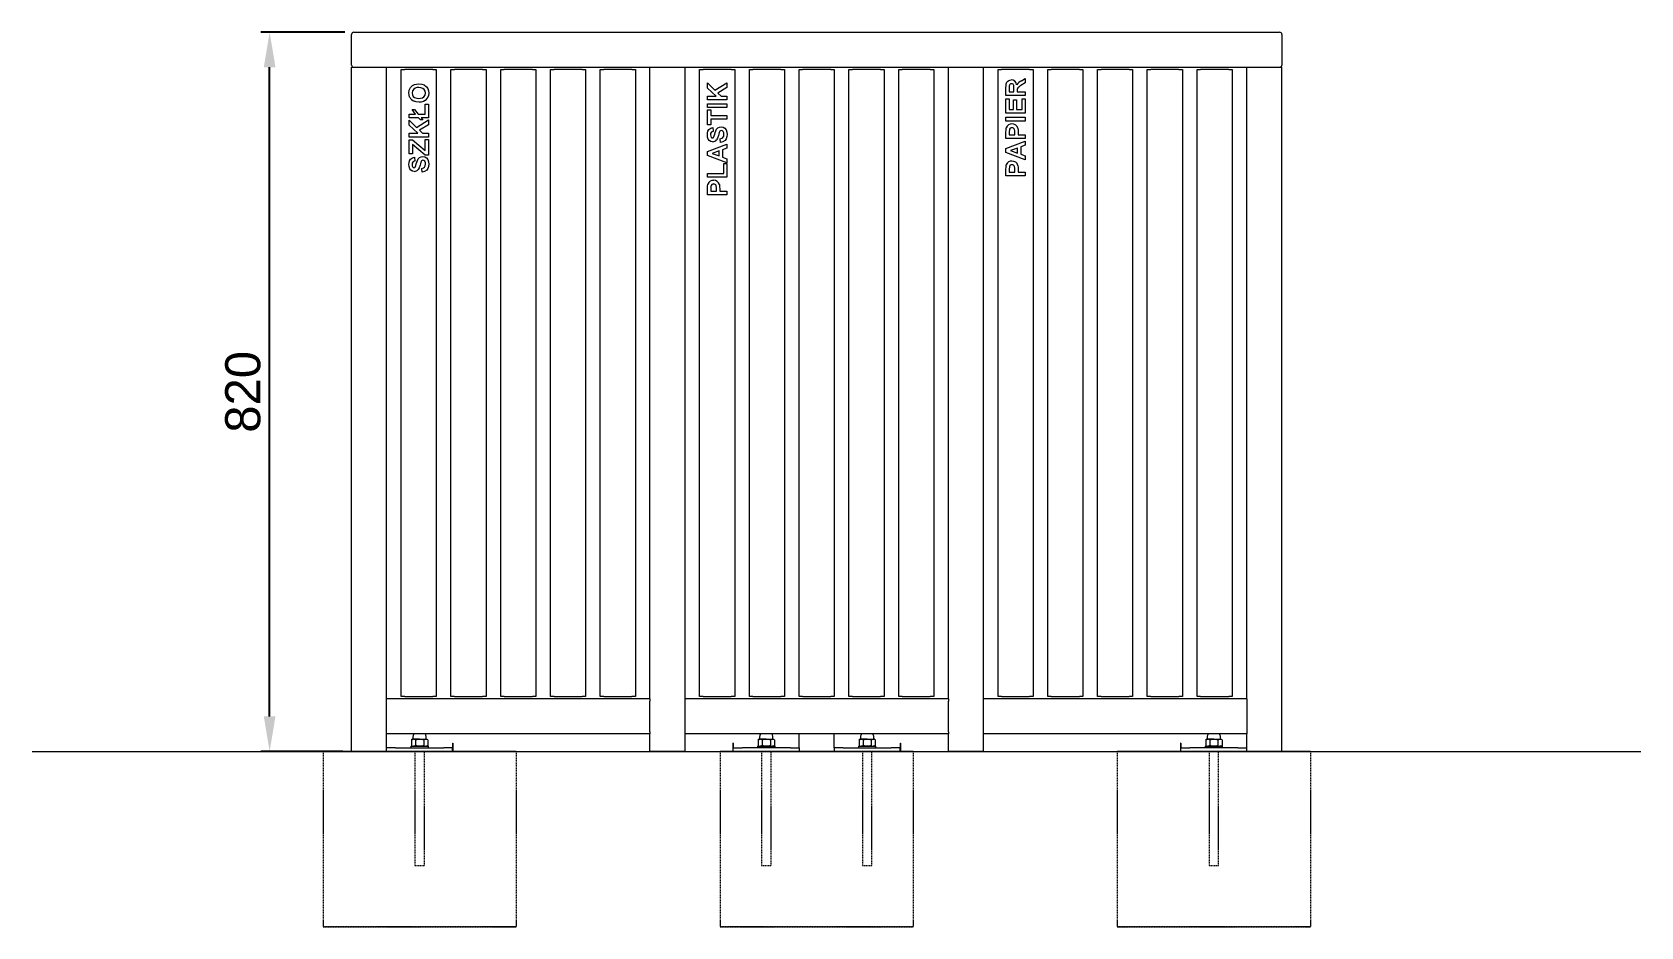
# Model space of a CAD drawing. Header units: millimetres. Extents: x -307 to 3724, y -150 to 3073.
# Drawn here: x -307 to 1525, y 2053 to 3073 of the extents above; entities that cross this region are included whole.
import ezdxf

# ---------------------------------------------------------------- set-up
doc = ezdxf.new("R2010")
doc.units = ezdxf.units.MM
doc.linetypes.add('HIDDEN', pattern=[1.905, 1.27, -0.635])
for name, color, linetype, lineweight in [('ZANO_R', 7, 'Continuous', 0), ('ZANO_R_przerywana', 7, 'HIDDEN', 0), ('ZANO_W', 1, 'Continuous', 0)]:
    doc.layers.add(name, color=color, linetype=linetype, lineweight=lineweight)
doc.styles.add('Arial', font='arial.ttf')
doc.styles.get("Standard").update_dxf_attribs({"font": 'ARIALUNI.TTF'})
doc.dimstyles.new('pl i ang', dxfattribs={"dimtxt": 50, "dimasz": 50, "dimexe": 1.25, "dimexo": 0.625, "dimgap": 10, "dimtad": 1, "dimtoh": 1, "dimtxsty": 'Standard', "dimcen": 2.5, "dimclrd": 1, "dimclre": 1, "dimclrt": 1, "dimadec": 0, "dimazin": 0, "dimtfac": 1, "dimtmove": 0, "dimatfit": 3, "dimfxl": 1, "dimarcsym": 1})

# ---------------------------------------------------------------- blocks, each defined once
blk = doc.blocks.new('*D398')
at = {"layer": 'ZANO_W', "color": 1, "lineweight": -2}
for p, q in [((48.9, 3072.9), (-46.9, 3072.9)), ((-36.9, 2292.9), (-36.9, 3032.9)), ((46.4, 2252.9), (-46.9, 2252.9))]:
    blk.add_line(p, q, dxfattribs=at)
at = {"layer": 'ZANO_W', "color": 1}
for points in [[(-30.3, 3032.9), (-43.6, 3032.9), (-36.9, 3072.9)], [(-43.6, 2292.9), (-30.3, 2292.9), (-36.9, 2252.9)]]:
    blk.add_solid(points, dxfattribs=at)
at = {"layer": 'ZANO_W', "color": 1, "insert": (-67.3, 2662.9), "char_height": 40, "attachment_point": 5, "rotation": 90, "style": 'Arial'}
blk.add_mtext('820', dxfattribs=at)

msp = doc.modelspace()

# ---------------------------------------------------------------- linework, layer by layer
at = {"layer": 'ZANO_R'}
for p, q in [((56.4, 3035.4), (56.4, 3070.4)), ((58.9, 3072.9), (1113.9, 3072.9)), ((1116.4, 3070.4), (1116.4, 3035.4)), ((56.4, 2252.9), (56.4, 3032.9)), ((56.4, 3032.9), (58.9, 3032.9)), ((58.9, 3032.9), (93.9, 3032.9)), ((93.9, 3032.9), (96.4, 3032.9)), ((96.4, 2312.9), (96.4, 3032.9)), ((96.4, 3032.9), (396.4, 3032.9)), ((113, 2315.4), (113, 3030.4)), ((113, 3030.4), (117, 3030.4)), ((149, 3030.4), (117, 3030.4)), ((149, 3030.4), (153, 3030.4)), ((153, 3030.4), (153, 2315.4)), ((169.7, 2315.4), (169.7, 3030.4)), ((169.7, 3030.4), (173.7, 3030.4)), ((205.7, 3030.4), (173.7, 3030.4)), ((205.7, 3030.4), (209.7, 3030.4)), ((209.7, 3030.4), (209.7, 2315.4)), ((226.4, 2315.4), (226.4, 3030.4)), ((226.4, 3030.4), (230.4, 3030.4)), ((262.4, 3030.4), (230.4, 3030.4)), ((262.4, 3030.4), (266.4, 3030.4)), ((266.4, 3030.4), (266.4, 2315.4)), ((283.1, 2315.4), (283.1, 3030.4)), ((283.1, 3030.4), (287.1, 3030.4)), ((319.1, 3030.4), (287.1, 3030.4)), ((319.1, 3030.4), (323.1, 3030.4)), ((323.1, 3030.4), (323.1, 2315.4)), ((339.8, 2315.4), (339.8, 3030.4)), ((339.8, 3030.4), (343.8, 3030.4)), ((375.8, 3030.4), (343.8, 3030.4)), ((375.8, 3030.4), (379.8, 3030.4)), ((379.8, 3030.4), (379.8, 2315.4)), ((396.4, 2312.9), (396.4, 3032.9)), ((396.4, 3032.9), (398.9, 3032.9)), ((398.9, 3032.9), (433.9, 3032.9)), ((433.9, 3032.9), (436.4, 3032.9)), ((436.4, 2312.9), (436.4, 3032.9)), ((436.4, 3032.9), (736.4, 3032.9)), ((453, 2315.4), (453, 3030.4)), ((453, 3030.4), (457, 3030.4)), ((489, 3030.4), (457, 3030.4)), ((489, 3030.4), (493, 3030.4)), ((493, 3030.4), (493, 2315.4)), ((509.7, 2315.4), (509.7, 3030.4)), ((509.7, 3030.4), (513.7, 3030.4)), ((545.7, 3030.4), (513.7, 3030.4)), ((545.7, 3030.4), (549.7, 3030.4)), ((549.7, 3030.4), (549.7, 2315.4)), ((566.4, 2315.4), (566.4, 3030.4)), ((566.4, 3030.4), (570.4, 3030.4)), ((602.4, 3030.4), (570.4, 3030.4)), ((602.4, 3030.4), (606.4, 3030.4)), ((606.4, 3030.4), (606.4, 2315.4)), ((623.1, 2315.4), (623.1, 3030.4)), ((623.1, 3030.4), (627.1, 3030.4)), ((659.1, 3030.4), (627.1, 3030.4)), ((659.1, 3030.4), (663.1, 3030.4)), ((663.1, 3030.4), (663.1, 2315.4)), ((679.8, 2315.4), (679.8, 3030.4)), ((679.8, 3030.4), (683.8, 3030.4)), ((715.8, 3030.4), (683.8, 3030.4)), ((715.8, 3030.4), (719.8, 3030.4)), ((719.8, 3030.4), (719.8, 2315.4)), ((736.4, 2312.9), (736.4, 3032.9)), ((736.4, 3032.9), (738.9, 3032.9)), ((738.9, 3032.9), (773.9, 3032.9)), ((773.9, 3032.9), (776.4, 3032.9)), ((776.4, 2312.9), (776.4, 3032.9)), ((776.4, 3032.9), (1076.4, 3032.9)), ((793, 2315.4), (793, 3030.4)), ((793, 3030.4), (797, 3030.4)), ((829, 3030.4), (797, 3030.4)), ((829, 3030.4), (833, 3030.4)), ((833, 3030.4), (833, 2315.4)), ((849.7, 2315.4), (849.7, 3030.4)), ((849.7, 3030.4), (853.7, 3030.4)), ((885.7, 3030.4), (853.7, 3030.4)), ((885.7, 3030.4), (889.7, 3030.4)), ((889.7, 3030.4), (889.7, 2315.4)), ((906.4, 2315.4), (906.4, 3030.4)), ((906.4, 3030.4), (910.4, 3030.4)), ((942.4, 3030.4), (910.4, 3030.4)), ((942.4, 3030.4), (946.4, 3030.4)), ((946.4, 3030.4), (946.4, 2315.4)), ((963.1, 2315.4), (963.1, 3030.4)), ((963.1, 3030.4), (967.1, 3030.4)), ((999.1, 3030.4), (967.1, 3030.4)), ((999.1, 3030.4), (1003.1, 3030.4)), ((1003.1, 3030.4), (1003.1, 2315.4)), ((1019.8, 2315.4), (1019.8, 3030.4)), ((1019.8, 3030.4), (1023.8, 3030.4)), ((1055.8, 3030.4), (1023.8, 3030.4)), ((1055.8, 3030.4), (1059.8, 3030.4)), ((1059.8, 3030.4), (1059.8, 2315.4)), ((1076.4, 2312.9), (1076.4, 3032.9)), ((1076.4, 3032.9), (1078.9, 3032.9)), ((1078.9, 3032.9), (1113.9, 3032.9)), ((1113.9, 3032.9), (1116.4, 3032.9)), ((1116.4, 2252.9), (1116.4, 3032.9)), ((462, 3009.2), (462, 3015)), ((462, 3015), (470.5, 3006.7)), ((471.9, 2999.9), (462, 3009.2)), ((470.5, 3006.7), (484, 3015.3)), ((484, 3009.7), (473.8, 3003.5)), ((484, 3015.3), (484, 3009.7)), ((802, 3000.7), (802, 3009.9)), ((805.7, 3008.5), (805.7, 3004.9)), ((811.1, 3004.9), (811.1, 3008.3)), ((824, 3015.2), (819, 3012.1)), ((819.7, 3017.5), (824, 3020.2)), ((824, 3020.2), (824, 3015.2)), ((140.4, 2990.9), (144, 2990.9)), ((140.4, 2979.6), (140.4, 2990.9)), ((144, 2990.9), (144, 2975.4)), ((462, 2999.9), (471.9, 2999.9)), ((462, 2995.7), (462, 2999.9)), ((484, 2995.7), (462, 2995.7)), ((462, 2987), (462, 2991.2)), ((462, 2991.2), (484, 2991.2)), ((473.8, 3003.5), (477.4, 2999.9)), ((477.4, 2999.9), (484, 2999.9)), ((484, 2999.9), (484, 2995.7)), ((484, 2991.2), (484, 2987)), ((824, 3000.7), (802, 3000.7)), ((802, 2996.8), (805.7, 2996.8)), ((802, 2980.4), (802, 2996.8)), ((805.7, 3004.9), (811.1, 3004.9)), ((805.7, 2996.8), (805.7, 2984.6)), ((810.5, 2995.9), (814.2, 2995.9)), ((810.5, 2984.6), (810.5, 2995.9)), ((814.2, 2995.9), (814.2, 2984.6)), ((814.7, 3005.9), (814.7, 3004.9)), ((814.7, 3004.9), (824, 3004.9)), ((820.4, 2984.6), (820.4, 2997)), ((820.4, 2997), (824, 2997)), ((824, 3004.9), (824, 3000.7)), ((824, 2997), (824, 2980.4)), ((122, 2979.6), (129.4, 2979.6)), ((122, 2975.4), (122, 2979.6)), ((132.8, 2975.4), (122, 2975.4)), ((122, 2972.7), (130.5, 2964.4)), ((122, 2966.9), (122, 2972.7)), ((125.3, 2984.7), (128.1, 2984.7)), ((129.4, 2979.6), (125.3, 2984.7)), ((128.1, 2984.7), (132.2, 2979.6)), ((130.5, 2964.4), (144, 2973)), ((132.2, 2979.6), (140.4, 2979.6)), ((134.9, 2972.9), (132.8, 2975.4)), ((137.7, 2972.9), (134.9, 2972.9)), ((135.6, 2975.4), (137.7, 2972.9)), ((144, 2975.4), (135.6, 2975.4)), ((144, 2973), (144, 2967.4)), ((484, 2987), (462, 2987)), ((462, 2984.4), (465.7, 2984.4)), ((462, 2967.2), (462, 2984.4)), ((465.7, 2984.4), (465.7, 2977.9)), ((465.7, 2977.9), (484, 2977.9)), ((465.7, 2973.7), (465.7, 2967.2)), ((484, 2973.7), (465.7, 2973.7)), ((484, 2977.9), (484, 2973.7)), ((824, 2980.4), (802, 2980.4)), ((802, 2971.6), (802, 2975.9)), ((802, 2975.9), (824, 2975.9)), ((824, 2971.6), (802, 2971.6)), ((805.7, 2984.6), (810.5, 2984.6)), ((814.2, 2984.6), (820.4, 2984.6)), ((824, 2975.9), (824, 2971.6)), ((131.9, 2957.6), (122, 2966.9)), ((122, 2957.6), (131.9, 2957.6)), ((122, 2953.4), (122, 2957.6)), ((144, 2953.4), (122, 2953.4)), ((144, 2967.4), (133.8, 2961.1)), ((133.8, 2961.1), (137.4, 2957.6)), ((137.4, 2957.6), (144, 2957.6)), ((144, 2957.6), (144, 2953.4)), ((465.7, 2967.2), (462, 2967.2)), ((468.2, 2964.1), (468.5, 2959.9)), ((476.7, 2947.2), (476.4, 2951.4)), ((802, 2951.6), (802, 2958.7)), ((824, 2951.6), (802, 2951.6)), ((805.7, 2958.1), (805.7, 2955.9)), ((805.7, 2955.9), (812.2, 2955.9)), ((812.2, 2955.9), (812.2, 2958.4)), ((815.9, 2958.8), (815.9, 2955.9)), ((815.9, 2955.9), (824, 2955.9)), ((824, 2955.9), (824, 2951.6)), ((122, 2950.3), (125.7, 2950.3)), ((122, 2934.2), (122, 2950.3)), ((125.7, 2934.2), (122, 2934.2)), ((125.7, 2950.3), (140.4, 2937.9)), ((125.7, 2944.9), (125.7, 2934.2)), ((140.1, 2932.8), (125.7, 2944.9)), ((144, 2932.8), (140.1, 2932.8)), ((140.4, 2937.9), (140.4, 2950.6)), ((140.4, 2950.6), (144, 2950.6)), ((144, 2950.6), (144, 2932.8)), ((462, 2936.9), (484, 2945.2)), ((462, 2932.4), (462, 2936.9)), ((475.3, 2937.5), (467.4, 2934.6)), ((467.4, 2934.6), (475.3, 2931.8)), ((475.3, 2931.8), (475.3, 2937.5)), ((484, 2940.7), (479, 2938.9)), ((479, 2938.9), (479, 2930.4)), ((484, 2945.2), (484, 2940.7)), ((802, 2940.2), (824, 2948.5)), ((802, 2935.7), (802, 2940.2)), ((824, 2927.4), (802, 2935.7)), ((815.3, 2940.8), (807.4, 2937.9)), ((807.4, 2937.9), (815.3, 2935.1)), ((815.3, 2935.1), (815.3, 2940.8)), ((824, 2944), (819, 2942.2)), ((819, 2942.2), (819, 2933.7)), ((819, 2933.7), (824, 2931.9)), ((824, 2948.5), (824, 2944)), ((128.2, 2930.3), (128.5, 2926)), ((136.7, 2913.3), (136.4, 2917.6)), ((484, 2924.1), (462, 2932.4)), ((479, 2930.4), (484, 2928.6)), ((480.4, 2911.9), (480.4, 2923.2)), ((480.4, 2923.2), (484, 2923.2)), ((484, 2928.6), (484, 2924.1)), ((484, 2923.2), (484, 2907.7)), ((802, 2909.3), (802, 2916.4)), ((805.7, 2915.8), (805.7, 2913.5)), ((812.2, 2913.5), (812.2, 2916.1)), ((815.9, 2916.4), (815.9, 2913.5)), ((824, 2931.9), (824, 2927.4)), ((462, 2911.9), (480.4, 2911.9)), ((462, 2907.7), (462, 2911.9)), ((484, 2907.7), (462, 2907.7)), ((824, 2909.3), (802, 2909.3)), ((805.7, 2913.5), (812.2, 2913.5)), ((815.9, 2913.5), (824, 2913.5)), ((824, 2913.5), (824, 2909.3)), ((462, 2887.4), (462, 2894.4)), ((484, 2887.4), (462, 2887.4)), ((465.7, 2893.9), (465.7, 2891.6)), ((465.7, 2891.6), (472.2, 2891.6)), ((472.2, 2891.6), (472.2, 2894.2)), ((475.9, 2894.5), (475.9, 2891.6)), ((475.9, 2891.6), (484, 2891.6)), ((484, 2891.6), (484, 2887.4)), ((396.4, 2312.9), (96.4, 2312.9)), ((96.4, 2310.4), (96.4, 2312.9)), ((96.4, 2275.4), (96.4, 2310.4)), ((117, 2315.4), (113, 2315.4)), ((117, 2315.4), (149, 2315.4)), ((153, 2315.4), (149, 2315.4)), ((173.7, 2315.4), (169.7, 2315.4)), ((173.7, 2315.4), (205.7, 2315.4)), ((209.7, 2315.4), (205.7, 2315.4)), ((230.4, 2315.4), (226.4, 2315.4)), ((230.4, 2315.4), (262.4, 2315.4)), ((266.4, 2315.4), (262.4, 2315.4)), ((287.1, 2315.4), (283.1, 2315.4)), ((287.1, 2315.4), (319.1, 2315.4)), ((323.1, 2315.4), (319.1, 2315.4)), ((343.8, 2315.4), (339.8, 2315.4)), ((343.8, 2315.4), (375.8, 2315.4)), ((379.8, 2315.4), (375.8, 2315.4)), ((396.4, 2312.9), (396.4, 2310.4)), ((396.4, 2275.4), (396.4, 2310.4)), ((736.4, 2312.9), (436.4, 2312.9)), ((436.4, 2310.4), (436.4, 2312.9)), ((436.4, 2275.4), (436.4, 2310.4)), ((457, 2315.4), (453, 2315.4)), ((457, 2315.4), (489, 2315.4)), ((493, 2315.4), (489, 2315.4)), ((513.7, 2315.4), (509.7, 2315.4)), ((513.7, 2315.4), (545.7, 2315.4)), ((549.7, 2315.4), (545.7, 2315.4)), ((570.4, 2315.4), (566.4, 2315.4)), ((570.4, 2315.4), (602.4, 2315.4)), ((606.4, 2315.4), (602.4, 2315.4)), ((627.1, 2315.4), (623.1, 2315.4)), ((627.1, 2315.4), (659.1, 2315.4)), ((663.1, 2315.4), (659.1, 2315.4)), ((683.8, 2315.4), (679.8, 2315.4)), ((683.8, 2315.4), (715.8, 2315.4)), ((719.8, 2315.4), (715.8, 2315.4)), ((736.4, 2312.9), (736.4, 2310.4)), ((736.4, 2275.4), (736.4, 2310.4)), ((1076.4, 2312.9), (776.4, 2312.9)), ((776.4, 2310.4), (776.4, 2312.9)), ((776.4, 2275.4), (776.4, 2310.4)), ((797, 2315.4), (793, 2315.4)), ((797, 2315.4), (829, 2315.4)), ((833, 2315.4), (829, 2315.4)), ((853.7, 2315.4), (849.7, 2315.4)), ((853.7, 2315.4), (885.7, 2315.4)), ((889.7, 2315.4), (885.7, 2315.4)), ((910.4, 2315.4), (906.4, 2315.4)), ((910.4, 2315.4), (942.4, 2315.4)), ((946.4, 2315.4), (942.4, 2315.4)), ((967.1, 2315.4), (963.1, 2315.4)), ((967.1, 2315.4), (999.1, 2315.4)), ((1003.1, 2315.4), (999.1, 2315.4)), ((1023.8, 2315.4), (1019.8, 2315.4)), ((1023.8, 2315.4), (1055.8, 2315.4)), ((1059.8, 2315.4), (1055.8, 2315.4)), ((1076.4, 2312.9), (1076.4, 2310.4)), ((1076.4, 2310.4), (1076.4, 2275.4)), ((96.4, 2272.9), (96.4, 2275.4)), ((396.4, 2272.9), (96.4, 2272.9)), ((96.4, 2252.9), (96.4, 2272.9)), ((396.4, 2275.4), (396.4, 2272.9)), ((396.4, 2252.9), (396.4, 2272.9)), ((436.4, 2272.9), (436.4, 2275.4)), ((736.4, 2272.9), (436.4, 2272.9)), ((436.4, 2252.9), (436.4, 2272.9)), ((566.4, 2262.5), (566.4, 2272.9)), ((606.4, 2262.5), (606.4, 2272.9)), ((736.4, 2275.4), (736.4, 2272.9)), ((736.4, 2252.9), (736.4, 2272.9)), ((776.4, 2272.9), (776.4, 2275.4)), ((1076.4, 2272.9), (776.4, 2272.9)), ((776.4, 2252.9), (776.4, 2272.9)), ((1076.4, 2275.4), (1076.4, 2272.9)), ((1076.4, 2252.9), (1076.4, 2272.9)), ((106.4, 2256.9), (96.4, 2256.9)), ((106.4, 2256.9), (161.4, 2256.9)), ((123.9, 2258.9), (123.9, 2256.9)), ((123.9, 2258.9), (143.9, 2258.9)), ((125.9, 2266.9), (124.7, 2266.2)), ((124.7, 2266.2), (124.7, 2259.7)), ((124.7, 2259.7), (125.9, 2258.9)), ((125.9, 2266.9), (127, 2266.9)), ((126.4, 2269.4), (126.4, 2267.2)), ((133.9, 2266.9), (127, 2266.9)), ((129.3, 2266.2), (129.3, 2259.7)), ((133.9, 2266.9), (140.9, 2266.9)), ((138.6, 2266.2), (138.6, 2259.7)), ((140.9, 2266.9), (141.9, 2266.9)), ((141.4, 2267.2), (141.4, 2269.4)), ((143.2, 2266.2), (141.9, 2266.9)), ((141.9, 2258.9), (143.2, 2259.7)), ((143.2, 2266.2), (143.2, 2259.7)), ((143.9, 2256.9), (143.9, 2258.9)), ((171.4, 2256.9), (161.4, 2256.9)), ((171.4, 2262.5), (171.4, 2256.9)), ((171.4, 2262.5), (171.8, 2262.5)), ((171.4, 2252.9), (171.4, 2256.9)), ((171.8, 2262.5), (171.8, 2252.9)), ((491.4, 2262.5), (491, 2262.5)), ((491, 2262.5), (491, 2252.9)), ((491.4, 2262.5), (491.4, 2256.9)), ((491.4, 2252.9), (491.4, 2256.9)), ((491.4, 2256.9), (501.4, 2256.9)), ((556.4, 2256.9), (501.4, 2256.9)), ((518.9, 2258.9), (518.9, 2256.9)), ((518.9, 2258.9), (538.9, 2258.9)), ((520.9, 2266.9), (519.7, 2266.2)), ((519.7, 2266.2), (519.7, 2259.7)), ((519.7, 2259.7), (520.9, 2258.9)), ((520.9, 2266.9), (522, 2266.9)), ((521.4, 2269.4), (521.4, 2267.2)), ((528.9, 2266.9), (522, 2266.9)), ((524.3, 2266.2), (524.3, 2259.7)), ((528.9, 2266.9), (535.9, 2266.9)), ((533.6, 2266.2), (533.6, 2259.7)), ((535.9, 2266.9), (536.9, 2266.9)), ((536.4, 2267.2), (536.4, 2269.4)), ((538.2, 2266.2), (536.9, 2266.9)), ((536.9, 2258.9), (538.2, 2259.7)), ((538.2, 2266.2), (538.2, 2259.7)), ((538.9, 2256.9), (538.9, 2258.9)), ((556.4, 2256.9), (566.4, 2256.9)), ((566.4, 2256.9), (566.4, 2262.5)), ((566.4, 2256.9), (566.4, 2252.9)), ((606.4, 2256.9), (606.4, 2262.5)), ((606.4, 2256.9), (606.4, 2252.9)), ((616.4, 2256.9), (606.4, 2256.9)), ((616.4, 2256.9), (671.4, 2256.9)), ((633.9, 2258.9), (633.9, 2256.9)), ((633.9, 2258.9), (653.9, 2258.9)), ((635.9, 2266.9), (634.7, 2266.2)), ((634.7, 2266.2), (634.7, 2259.7)), ((634.7, 2259.7), (635.9, 2258.9)), ((635.9, 2266.9), (637, 2266.9)), ((636.4, 2269.4), (636.4, 2267.2)), ((643.9, 2266.9), (637, 2266.9)), ((639.3, 2266.2), (639.3, 2259.7)), ((643.9, 2266.9), (650.9, 2266.9)), ((648.6, 2266.2), (648.6, 2259.7)), ((650.9, 2266.9), (651.9, 2266.9)), ((651.4, 2267.2), (651.4, 2269.4)), ((653.2, 2266.2), (651.9, 2266.9)), ((651.9, 2258.9), (653.2, 2259.7)), ((653.2, 2266.2), (653.2, 2259.7)), ((653.9, 2256.9), (653.9, 2258.9)), ((681.4, 2256.9), (671.4, 2256.9)), ((681.4, 2262.5), (681.4, 2256.9)), ((681.4, 2262.5), (681.8, 2262.5)), ((681.4, 2252.9), (681.4, 2256.9)), ((681.8, 2262.5), (681.8, 2252.9)), ((1001.4, 2262.5), (1001, 2262.5)), ((1001, 2262.5), (1001, 2252.9)), ((1001.4, 2262.5), (1001.4, 2256.9)), ((1001.4, 2252.9), (1001.4, 2256.9)), ((1001.4, 2256.9), (1011.4, 2256.9)), ((1066.4, 2256.9), (1011.4, 2256.9)), ((1028.9, 2258.9), (1028.9, 2256.9)), ((1028.9, 2258.9), (1048.9, 2258.9)), ((1030.9, 2266.9), (1029.7, 2266.2)), ((1029.7, 2266.2), (1029.7, 2259.7)), ((1029.7, 2259.7), (1030.9, 2258.9)), ((1030.9, 2266.9), (1032, 2266.9)), ((1031.4, 2269.4), (1031.4, 2267.2)), ((1038.9, 2266.9), (1032, 2266.9)), ((1034.3, 2266.2), (1034.3, 2259.7)), ((1038.9, 2266.9), (1045.9, 2266.9)), ((1043.6, 2266.2), (1043.6, 2259.7)), ((1045.9, 2266.9), (1046.9, 2266.9)), ((1046.4, 2267.2), (1046.4, 2269.4)), ((1048.2, 2266.2), (1046.9, 2266.9)), ((1046.9, 2258.9), (1048.2, 2259.7)), ((1048.2, 2266.2), (1048.2, 2259.7)), ((1048.9, 2256.9), (1048.9, 2258.9)), ((1066.4, 2256.9), (1076.4, 2256.9)), ((-307.5, 2252.9), (1525.4, 2252.9)), ((23.9, 2252.9), (56.4, 2252.9)), ((243.9, 2252.9), (23.9, 2252.9)), ((58.9, 2252.9), (56.4, 2252.9)), ((56.4, 2252.9), (96.4, 2252.9)), ((93.9, 2252.9), (58.9, 2252.9)), ((96.4, 2252.9), (93.9, 2252.9)), ((96.4, 2252.9), (243.9, 2252.9)), ((128.4, 2252.9), (139.4, 2252.9)), ((128.4, 2252.9), (139.4, 2252.9)), ((243.9, 2252.9), (396.4, 2252.9)), ((398.9, 2252.9), (396.4, 2252.9)), ((433.9, 2252.9), (398.9, 2252.9)), ((436.4, 2252.9), (433.9, 2252.9)), ((436.4, 2252.9), (476.4, 2252.9)), ((476.4, 2252.9), (696.4, 2252.9)), ((696.4, 2252.9), (476.4, 2252.9)), ((523.4, 2252.9), (534.4, 2252.9)), ((523.4, 2252.9), (534.4, 2252.9)), ((638.4, 2252.9), (649.4, 2252.9)), ((638.4, 2252.9), (649.4, 2252.9)), ((696.4, 2252.9), (736.4, 2252.9)), ((738.9, 2252.9), (736.4, 2252.9)), ((773.9, 2252.9), (738.9, 2252.9)), ((776.4, 2252.9), (773.9, 2252.9)), ((776.4, 2252.9), (928.9, 2252.9)), ((928.9, 2252.9), (1076.4, 2252.9)), ((1148.9, 2252.9), (928.9, 2252.9)), ((1033.4, 2252.9), (1044.4, 2252.9)), ((1033.4, 2252.9), (1044.4, 2252.9)), ((1078.9, 2252.9), (1076.4, 2252.9)), ((1076.4, 2252.9), (1116.4, 2252.9)), ((1113.9, 2252.9), (1078.9, 2252.9)), ((1116.4, 2252.9), (1113.9, 2252.9)), ((1116.4, 2252.9), (1148.9, 2252.9))]:
    msp.add_line(p, q, dxfattribs=at)
at = {"layer": 'ZANO_R', "flags": 128}
for points in [[(121.8, 3003.6), (122.2, 3006.8), (123.5, 3009.7), (125.8, 3012), (128.1, 3013.2), (130.5, 3013.8), (133.1, 3014)], [(133, 3009.8), (130.9, 3009.7), (128.9, 3009.1), (127.2, 3008), (125.8, 3006), (125.4, 3003.6)], [(140.7, 3003.6), (140.3, 3005.7), (139.3, 3007.5), (137.7, 3008.8), (135.4, 3009.6), (133, 3009.8)], [(133.1, 3014), (136.3, 3013.7), (139.3, 3012.7), (141.9, 3010.7), (143.3, 3008.6), (144.1, 3006.2), (144.3, 3003.6)], [(802, 3009.9), (802.1, 3011.9), (802.3, 3013.9), (803, 3015.8), (804, 3017), (805.2, 3017.8), (806.6, 3018.3), (808.1, 3018.5)], [(805.8, 3011.9), (805.7, 3010), (805.7, 3008.5)], [(808.3, 3014.2), (807.3, 3014.1), (806.4, 3013.4), (805.8, 3011.9)], [(811.1, 3008.3), (811, 3010.2), (810.9, 3012), (810.6, 3012.9), (810.1, 3013.7), (809.2, 3014.1), (808.3, 3014.2)], [(819, 3012.1), (817.8, 3011.2), (816.6, 3010.3), (815.5, 3009.3), (814.8, 3007.6), (814.7, 3005.9)], [(122.6, 2998.9), (121.9, 3001.5), (121.8, 3003.6)], [(125.4, 3003.6), (125.7, 3001.6), (126.7, 2999.7), (128.3, 2998.4), (130.6, 2997.6), (133, 2997.4)], [(133.2, 2993.2), (130, 2993.4), (127.6, 2994.1)], [(133, 2997.4), (135.1, 2997.5), (137.1, 2998.1), (138.8, 2999.2), (140.2, 3001.2), (140.7, 3003.6)], [(144.3, 3003.6), (143.9, 3000.4), (142.6, 2997.5), (140.4, 2995.2), (138.2, 2994), (135.7, 2993.3), (133.2, 2993.2)], [(461.8, 2955.9), (461.9, 2958.1), (462.5, 2960.2), (463.6, 2962.1), (465.7, 2963.6), (468.2, 2964.1)], [(467.8, 2948), (465.8, 2948.4), (464, 2949.5), (462.8, 2951.1), (462, 2953.4), (461.8, 2955.9)], [(465.4, 2955.9), (465.6, 2954.2), (466.2, 2953)], [(466.2, 2953), (466.9, 2952.4), (467.5, 2952.3)], [(467.5, 2952.3), (468.4, 2952.5), (468.9, 2952.9)], [(468.9, 2952.9), (469.7, 2954.8), (470.2, 2956.7), (470.8, 2958.7), (471.4, 2960.6), (472.3, 2962.4), (473.7, 2963.9), (475.6, 2964.7), (477.6, 2965)], [(474.4, 2955.1), (473.4, 2952.2), (472.2, 2950.1)], [(475.3, 2958.7), (474.8, 2956.7), (474.4, 2955.1)], [(484.3, 2956.2), (484.1, 2953.8), (483.4, 2951.4), (482, 2949.4), (479.5, 2947.9), (476.7, 2947.2)], [(477.6, 2965), (479.9, 2964.5), (481.8, 2963.4), (483.3, 2961.5), (484.1, 2958.9), (484.3, 2956.2)], [(480.7, 2956.3), (480.5, 2958), (479.8, 2959.5), (478.9, 2960.4), (477.6, 2960.7)], [(802, 2958.7), (802.1, 2961.6), (802.4, 2963.9)], [(805.9, 2961.4), (805.7, 2959.6), (805.7, 2958.1)], [(812.2, 2958.4), (812.1, 2960.3), (811.8, 2962.1), (811.4, 2962.9), (810.7, 2963.5), (809.9, 2963.9), (808.9, 2964)], [(815.5, 2963.4), (815.8, 2960.8), (815.9, 2958.8)], [(121.8, 2922), (121.9, 2924.2), (122.5, 2926.4), (123.6, 2928.2), (125.7, 2929.7), (128.2, 2930.3)], [(127.8, 2914.2), (125.8, 2914.6), (124, 2915.6), (122.8, 2917.3), (122, 2919.6), (121.8, 2922)], [(125.4, 2922.1), (125.6, 2920.4), (126.2, 2919.1)], [(126.2, 2919.1), (126.9, 2918.6), (127.5, 2918.4)], [(127.5, 2918.4), (128.4, 2918.6), (128.9, 2919.1)], [(128.9, 2919.1), (129.7, 2920.9), (130.2, 2922.9), (130.8, 2924.8), (131.4, 2926.8), (132.3, 2928.6), (133.7, 2930), (135.6, 2930.9), (137.6, 2931.1)], [(134.4, 2921.2), (133.4, 2918.3), (132.2, 2916.2)], [(135.3, 2924.8), (134.8, 2922.8), (134.4, 2921.2)], [(144.3, 2922.4), (144.1, 2919.9), (143.4, 2917.6), (142, 2915.6), (139.5, 2914), (136.7, 2913.3)], [(137.6, 2931.1), (139.9, 2930.7), (141.8, 2929.5), (143.3, 2927.7), (144.1, 2925.1), (144.3, 2922.4)], [(140.7, 2922.5), (140.5, 2924.1), (139.8, 2925.7), (138.9, 2926.5), (137.6, 2926.9)], [(802, 2916.4), (802.1, 2919.3), (802.4, 2921.6)], [(805.9, 2919.1), (805.7, 2917.3), (805.7, 2915.8)], [(812.2, 2916.1), (812.1, 2917.9), (811.8, 2919.8), (811.4, 2920.6), (810.7, 2921.2), (809.9, 2921.6), (808.9, 2921.7)], [(815.5, 2921.1), (815.8, 2918.5), (815.9, 2916.4)], [(462, 2894.4), (462.1, 2897.4), (462.4, 2899.6)], [(465.9, 2897.2), (465.7, 2895.3), (465.7, 2893.9)], [(472.2, 2894.2), (472.1, 2896), (471.8, 2897.8), (471.4, 2898.7), (470.7, 2899.3), (469.9, 2899.7), (468.9, 2899.8)], [(475.5, 2899.1), (475.8, 2896.6), (475.9, 2894.5)], [(124.7, 2266.2), (125.8, 2266.7), (127, 2266.9)], [(129.3, 2259.7), (128.2, 2259.1), (127, 2258.9)], [(129.3, 2266.2), (132.8, 2266.9), (133.9, 2266.9)], [(133.9, 2258.9), (132.8, 2259), (129.3, 2259.7)], [(133.9, 2266.9), (137.5, 2266.5), (138.6, 2266.2)], [(138.6, 2259.7), (137.5, 2259.4), (133.9, 2258.9)], [(138.6, 2266.2), (139.7, 2266.7), (140.9, 2266.9)], [(143.2, 2259.7), (142, 2259.1), (140.9, 2258.9)], [(519.7, 2266.2), (520.8, 2266.7), (522, 2266.9)], [(524.3, 2259.7), (523.2, 2259.1), (522, 2258.9)], [(524.3, 2266.2), (527.8, 2266.9), (528.9, 2266.9)], [(528.9, 2258.9), (527.8, 2259), (524.3, 2259.7)], [(528.9, 2266.9), (532.5, 2266.5), (533.6, 2266.2)], [(533.6, 2259.7), (532.5, 2259.4), (528.9, 2258.9)], [(533.6, 2266.2), (534.7, 2266.7), (535.9, 2266.9)], [(538.2, 2259.7), (537, 2259.1), (535.9, 2258.9)], [(634.7, 2266.2), (635.8, 2266.7), (637, 2266.9)], [(639.3, 2259.7), (638.2, 2259.1), (637, 2258.9)], [(639.3, 2266.2), (642.8, 2266.9), (643.9, 2266.9)], [(643.9, 2258.9), (642.8, 2259), (639.3, 2259.7)], [(643.9, 2266.9), (647.5, 2266.5), (648.6, 2266.2)], [(648.6, 2259.7), (647.5, 2259.4), (643.9, 2258.9)], [(648.6, 2266.2), (649.7, 2266.7), (650.9, 2266.9)], [(653.2, 2259.7), (652, 2259.1), (650.9, 2258.9)], [(1029.7, 2266.2), (1030.8, 2266.7), (1032, 2266.9)], [(1034.3, 2259.7), (1033.2, 2259.1), (1032, 2258.9)], [(1034.3, 2266.2), (1037.8, 2266.9), (1038.9, 2266.9)], [(1038.9, 2258.9), (1037.8, 2259), (1034.3, 2259.7)], [(1038.9, 2266.9), (1042.5, 2266.5), (1043.6, 2266.2)], [(1043.6, 2259.7), (1042.5, 2259.4), (1038.9, 2258.9)], [(1043.6, 2266.2), (1044.7, 2266.7), (1045.9, 2266.9)], [(1048.2, 2259.7), (1047, 2259.1), (1045.9, 2258.9)]]:
    msp.add_lwpolyline(points, dxfattribs=at)
at = {"layer": 'ZANO_R'}
for centre, radius, start, end in [((58.9, 3070.4), 2.5, 90, 180), ((1113.9, 3070.4), 2.5, 0, 90), ((58.9, 3035.4), 2.5, 180, 270), ((1113.9, 3035.4), 2.5, 270, 0), ((808.3, 3012.6), 5.88, 3.545, 91.7336), ((824.9, 3005.6), 12.9, 113.5477, 145.5737), ((131.3, 3002.9), 9.51, 204.7766, 247.2444), ((468.9, 2956.4), 3.49, 95.7561, 187.9913), ((477.7, 2958.3), 2.41, 92.4024, 171.7922), ((476.1, 2956), 4.61, 274.613, 3.7782), ((808.4, 2962), 6.31, 85.6939, 162.3833), ((808.9, 2961), 3.04, 88.7746, 171.7201), ((809.3, 2961.9), 6.43, 13.5726, 93.8214), ((467.9, 2953.7), 5.68, 269.6943, 320.0238), ((128.9, 2922.6), 3.49, 95.7561, 187.9914), ((127.9, 2919.9), 5.68, 269.6943, 320.0239), ((137.7, 2924.5), 2.41, 92.4023, 171.7917), ((136.1, 2922.2), 4.61, 274.613, 3.7783), ((808.4, 2919.7), 6.31, 85.6939, 162.3833), ((808.9, 2918.7), 3.04, 88.7746, 171.7201), ((809.3, 2919.5), 6.43, 13.5726, 93.8214), ((468.4, 2897.7), 6.31, 85.6944, 162.3832), ((468.9, 2896.8), 3.04, 88.7743, 171.7202), ((469.3, 2897.6), 6.43, 13.5721, 93.822), ((133.9, 2269.4), 7.5, 152.1819, 180), ((133.9, 2269.4), 7.5, 0, 27.8181), ((528.9, 2269.4), 7.5, 152.1819, 180), ((528.9, 2269.4), 7.5, 0, 27.8181), ((643.9, 2269.4), 7.5, 152.1819, 180), ((643.9, 2269.4), 7.5, 0, 27.8181), ((1038.9, 2269.4), 7.5, 152.1819, 180), ((1038.9, 2269.4), 7.5, 0, 27.8181), ((127.1, 2263.3), 4.4, 236.857, 268.7583), ((126.2, 2267.2), 0.25, 270, 0), ((126.9, 2262.5), 4.4, 56.8571, 88.7583), ((141, 2263.3), 4.4, 236.857, 268.7583), ((140.8, 2262.5), 4.4, 56.8571, 88.7583), ((141.7, 2267.2), 0.25, 180, 270), ((522.1, 2263.3), 4.4, 236.8574, 268.7581), ((521.2, 2267.2), 0.25, 270, 0), ((521.9, 2262.5), 4.4, 56.8574, 88.7581), ((536, 2263.3), 4.4, 236.8574, 268.7581), ((535.8, 2262.5), 4.4, 56.8567, 88.7583), ((536.7, 2267.2), 0.25, 180, 270), ((637.1, 2263.3), 4.4, 236.8567, 268.7588), ((636.2, 2267.2), 0.25, 270, 0), ((636.9, 2262.5), 4.4, 56.8567, 88.7583), ((651, 2263.3), 4.4, 236.8567, 268.7583), ((650.8, 2262.5), 4.4, 56.8567, 88.7588), ((651.7, 2267.2), 0.25, 180, 270), ((1032.1, 2263.3), 4.4, 236.8572, 268.7579), ((1031.2, 2267.2), 0.25, 270, 0), ((1031.9, 2262.5), 4.4, 56.8563, 88.7588), ((1046, 2263.3), 4.4, 236.8563, 268.7588), ((1045.8, 2262.5), 4.4, 56.8563, 88.7588), ((1046.7, 2267.2), 0.25, 180, 270)]:
    msp.add_arc(centre, radius, start, end, dxfattribs=at)
at = {"layer": 'ZANO_R_przerywana'}
for p, q in [((23.9, 2252.9), (23.9, 2052.9)), ((23.9, 2252.9), (23.9, 2052.9)), ((128.4, 2252.9), (128.4, 2122.9)), ((139.4, 2122.9), (139.4, 2252.9)), ((243.9, 2252.9), (243.9, 2052.9)), ((243.9, 2252.9), (243.9, 2052.9)), ((476.4, 2252.9), (476.4, 2052.9)), ((476.4, 2252.9), (476.4, 2052.9)), ((523.4, 2252.9), (523.4, 2122.9)), ((534.4, 2122.9), (534.4, 2252.9)), ((638.4, 2252.9), (638.4, 2122.9)), ((649.4, 2122.9), (649.4, 2252.9)), ((696.4, 2252.9), (696.4, 2052.9)), ((696.4, 2252.9), (696.4, 2052.9)), ((928.9, 2252.9), (928.9, 2052.9)), ((928.9, 2252.9), (928.9, 2052.9)), ((1033.4, 2252.9), (1033.4, 2122.9)), ((1044.4, 2122.9), (1044.4, 2252.9)), ((1148.9, 2252.9), (1148.9, 2052.9)), ((1148.9, 2252.9), (1148.9, 2052.9)), ((128.4, 2122.9), (139.4, 2122.9)), ((128.4, 2122.9), (139.4, 2122.9)), ((523.4, 2122.9), (534.4, 2122.9)), ((523.4, 2122.9), (534.4, 2122.9)), ((638.4, 2122.9), (649.4, 2122.9)), ((638.4, 2122.9), (649.4, 2122.9)), ((1033.4, 2122.9), (1044.4, 2122.9)), ((1033.4, 2122.9), (1044.4, 2122.9)), ((23.9, 2052.9), (243.9, 2052.9)), ((243.9, 2052.9), (23.9, 2052.9)), ((476.4, 2052.9), (696.4, 2052.9)), ((696.4, 2052.9), (476.4, 2052.9)), ((928.9, 2052.9), (1148.9, 2052.9)), ((1148.9, 2052.9), (928.9, 2052.9))]:
    msp.add_line(p, q, dxfattribs=at)

# ---------------------------------------------------------------- dimensions: what is measured, and where the dimension line sits
at = {"layer": 'ZANO_W'}
dim = msp.add_linear_dim(base=(-36.9, 3072.9), p1=(56.4, 2252.9), p2=(58.9, 3072.9), angle=90, dimstyle='pl i ang', override={"dimtxt": 40, "dimasz": 40, "dimexe": 10, "dimexo": 10, "dimtoh": 0, "dimdec": 0, "dimtxsty": 'Arial', "dimtdec": 0, "dimtmove": 1}, dxfattribs=at)
dim.commit()
dim.dimension.update_dxf_attribs({"geometry": '*D398', "text_midpoint": (-67.3, 2662.9)})

doc.saveas('drawing.dxf')
